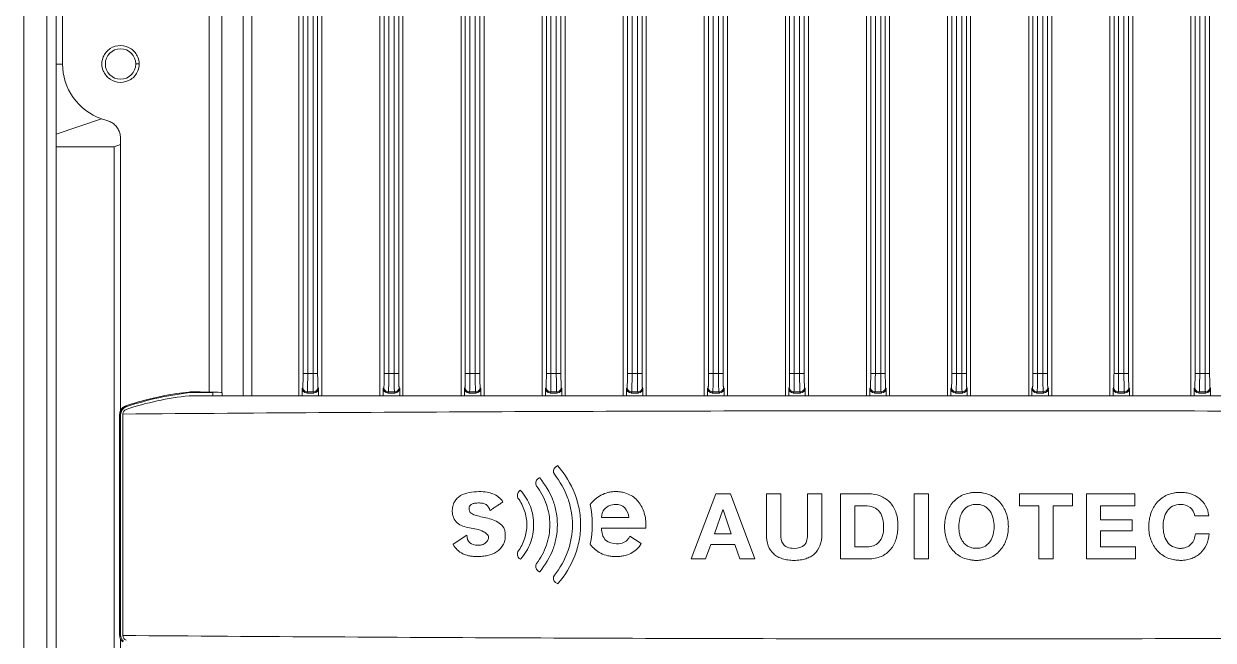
# Model space of a CAD drawing. Header units: millimetres. Extents: x 1177 to 4147, y 93 to 2194.
# Drawn here: x 3360.8 to 3489.9, y 1619.4 to 1686.3 of the extents above; entities that cross this region are included whole.
import ezdxf

# ---------------------------------------------------------------- set-up
doc = ezdxf.new("R2010")
doc.units = ezdxf.units.MM
doc.header["$LTSCALE"] = 0.1
doc.layers.get('0').update_dxf_attribs({"lineweight": 13})

msp = doc.modelspace()

# ---------------------------------------------------------------- linework, layer by layer
for p, q in [((3360.8, 1436.89), (3360.8, 1826.89)), ((3363.3, 1436.89), (3363.3, 1826.89)), ((3364.3, 1437.89), (3364.3, 1825.89)), ((3380.91, 1790.89), (3380.91, 1646.29)), ((3382.3, 1672.89), (3382.3, 1790.89)), ((3384.59, 1749.7), (3384.59, 1645.89)), ((3385.56, 1645.89), (3385.56, 1749.7)), ((3390.65, 1749.7), (3390.65, 1645.89)), ((3393.15, 1749.7), (3393.15, 1645.89)), ((3399.45, 1645.89), (3399.45, 1749.7)), ((3401.95, 1749.7), (3401.95, 1645.89)), ((3408.25, 1645.89), (3408.25, 1749.7)), ((3410.75, 1749.7), (3410.75, 1645.89)), ((3417.05, 1645.89), (3417.05, 1749.7)), ((3419.55, 1749.7), (3419.55, 1645.89)), ((3425.85, 1645.89), (3425.85, 1749.7)), ((3428.35, 1749.7), (3428.35, 1645.89)), ((3434.65, 1645.89), (3434.65, 1749.7)), ((3437.15, 1749.7), (3437.15, 1645.89)), ((3443.45, 1645.89), (3443.45, 1749.7)), ((3445.95, 1749.7), (3445.95, 1645.89)), ((3452.25, 1645.89), (3452.25, 1749.7)), ((3454.75, 1749.7), (3454.75, 1645.89)), ((3461.05, 1645.89), (3461.05, 1749.7)), ((3463.55, 1749.7), (3463.55, 1645.89)), ((3469.85, 1645.89), (3469.85, 1749.7)), ((3472.35, 1749.7), (3472.35, 1645.89)), ((3478.65, 1645.89), (3478.65, 1749.7)), ((3481.15, 1749.7), (3481.15, 1645.89)), ((3487.45, 1645.89), (3487.45, 1749.7)), ((3391.11, 1648.31), (3391.11, 1744.5)), ((3391.61, 1648.31), (3391.61, 1744.5)), ((3392.19, 1744.5), (3392.19, 1648.31)), ((3392.69, 1744.5), (3392.69, 1648.31)), ((3399.91, 1648.31), (3399.91, 1744.5)), ((3400.41, 1648.31), (3400.41, 1744.5)), ((3400.99, 1744.5), (3400.99, 1648.31)), ((3401.49, 1744.5), (3401.49, 1648.31)), ((3408.71, 1648.31), (3408.71, 1744.5)), ((3409.21, 1648.31), (3409.21, 1744.5)), ((3409.79, 1744.5), (3409.79, 1648.31)), ((3410.29, 1744.5), (3410.29, 1648.31)), ((3417.51, 1648.31), (3417.51, 1744.5)), ((3418.01, 1648.31), (3418.01, 1744.5)), ((3418.59, 1744.5), (3418.59, 1648.31)), ((3419.09, 1744.5), (3419.09, 1648.31)), ((3426.31, 1648.31), (3426.31, 1744.5)), ((3426.81, 1648.31), (3426.81, 1744.5)), ((3427.39, 1744.5), (3427.39, 1648.31)), ((3427.89, 1744.5), (3427.89, 1648.31)), ((3435.11, 1648.31), (3435.11, 1744.5)), ((3435.61, 1648.31), (3435.61, 1744.5)), ((3436.19, 1744.5), (3436.19, 1648.31)), ((3436.69, 1744.5), (3436.69, 1648.31)), ((3443.91, 1648.31), (3443.91, 1744.5)), ((3444.41, 1648.31), (3444.41, 1744.5)), ((3444.99, 1744.5), (3444.99, 1648.31)), ((3445.49, 1744.5), (3445.49, 1648.31)), ((3452.71, 1648.31), (3452.71, 1744.5)), ((3453.21, 1648.31), (3453.21, 1744.5)), ((3453.79, 1744.5), (3453.79, 1648.31)), ((3454.29, 1744.5), (3454.29, 1648.31)), ((3461.51, 1648.31), (3461.51, 1744.5)), ((3462.01, 1648.31), (3462.01, 1744.5)), ((3462.59, 1744.5), (3462.59, 1648.31)), ((3463.09, 1744.5), (3463.09, 1648.31)), ((3470.31, 1648.31), (3470.31, 1744.5)), ((3470.81, 1648.31), (3470.81, 1744.5)), ((3471.39, 1744.5), (3471.39, 1648.31)), ((3471.89, 1744.5), (3471.89, 1648.31)), ((3479.11, 1648.31), (3479.11, 1744.5)), ((3479.61, 1648.31), (3479.61, 1744.5)), ((3480.19, 1744.5), (3480.19, 1648.31)), ((3480.69, 1744.5), (3480.69, 1648.31)), ((3487.91, 1648.31), (3487.91, 1744.5)), ((3488.41, 1648.31), (3488.41, 1744.5)), ((3488.99, 1744.5), (3488.99, 1648.31)), ((3489.49, 1744.5), (3489.49, 1648.31)), ((3365, 1691.87), (3365, 1681.88)), ((3373.32, 1681.89), (3372.95, 1681.89)), ((3365, 1681.87), (3364.3, 1681.87)), ((3369.23, 1675.94), (3364.3, 1674.27)), ((3364.3, 1672.89), (3370.6, 1672.89)), ((3371.3, 1673.16), (3370.6, 1672.89)), ((3370.6, 1590.89), (3370.6, 1672.89)), ((3371.3, 1644.3), (3371.3, 1673.16)), ((3382.3, 1646.23), (3382.3, 1672.89)), ((3391.11, 1648.31), (3391.61, 1648.31)), ((3391.61, 1648.31), (3392.19, 1648.31)), ((3392.19, 1648.31), (3392.69, 1648.31)), ((3399.91, 1648.31), (3400.41, 1648.31)), ((3400.41, 1648.31), (3400.99, 1648.31)), ((3400.99, 1648.31), (3401.49, 1648.31)), ((3408.71, 1648.31), (3409.21, 1648.31)), ((3409.21, 1648.31), (3409.79, 1648.31)), ((3409.79, 1648.31), (3410.29, 1648.31)), ((3417.51, 1648.31), (3418.01, 1648.31)), ((3418.01, 1648.31), (3418.59, 1648.31)), ((3418.59, 1648.31), (3419.09, 1648.31)), ((3426.31, 1648.31), (3426.81, 1648.31)), ((3426.81, 1648.31), (3427.39, 1648.31)), ((3427.39, 1648.31), (3427.89, 1648.31)), ((3435.11, 1648.31), (3435.61, 1648.31)), ((3435.61, 1648.31), (3436.19, 1648.31)), ((3436.19, 1648.31), (3436.69, 1648.31)), ((3443.91, 1648.31), (3444.41, 1648.31)), ((3444.41, 1648.31), (3444.99, 1648.31)), ((3444.99, 1648.31), (3445.49, 1648.31)), ((3452.71, 1648.31), (3453.21, 1648.31)), ((3453.21, 1648.31), (3453.79, 1648.31)), ((3453.79, 1648.31), (3454.29, 1648.31)), ((3461.51, 1648.31), (3463.09, 1648.31)), ((3470.31, 1648.31), (3470.81, 1648.31)), ((3470.81, 1648.31), (3471.39, 1648.31)), ((3471.39, 1648.31), (3471.89, 1648.31)), ((3479.11, 1648.31), (3479.61, 1648.31)), ((3479.61, 1648.31), (3480.19, 1648.31)), ((3480.19, 1648.31), (3480.69, 1648.31)), ((3487.91, 1648.31), (3488.41, 1648.31)), ((3488.41, 1648.31), (3488.99, 1648.31)), ((3488.99, 1648.31), (3489.49, 1648.31)), ((3545.83, 1645.89), (3378.76, 1645.89)), ((3381.32, 1646.24), (3379, 1646.24)), ((3381.32, 1645.89), (3381.32, 1646.24)), ((3382.32, 1645.89), (3382.32, 1646.21)), ((3391.01, 1646.69), (3391.07, 1646.81)), ((3391.01, 1645.89), (3391.01, 1646.69)), ((3391.51, 1646.19), (3391.57, 1646.31)), ((3392.29, 1646.19), (3391.51, 1646.19)), ((3391.57, 1646.31), (3392.23, 1646.31)), ((3392.23, 1646.31), (3392.29, 1646.19)), ((3392.73, 1646.81), (3392.79, 1646.69)), ((3392.79, 1645.89), (3392.79, 1646.69)), ((3399.81, 1646.69), (3399.87, 1646.81)), ((3399.81, 1645.89), (3399.81, 1646.69)), ((3400.31, 1646.19), (3400.37, 1646.31)), ((3401.09, 1646.19), (3400.31, 1646.19)), ((3400.37, 1646.31), (3401.03, 1646.31)), ((3401.03, 1646.31), (3401.09, 1646.19)), ((3401.53, 1646.81), (3401.59, 1646.69)), ((3401.59, 1646.69), (3401.59, 1645.89)), ((3408.61, 1646.69), (3408.67, 1646.81)), ((3408.61, 1645.89), (3408.61, 1646.69)), ((3409.11, 1646.19), (3409.17, 1646.31)), ((3409.89, 1646.19), (3409.11, 1646.19)), ((3409.17, 1646.31), (3409.83, 1646.31)), ((3409.83, 1646.31), (3409.89, 1646.19)), ((3410.33, 1646.81), (3410.39, 1646.69)), ((3410.39, 1646.69), (3410.39, 1645.89)), ((3417.41, 1646.69), (3417.47, 1646.81)), ((3417.41, 1645.89), (3417.41, 1646.69)), ((3417.91, 1646.19), (3417.97, 1646.31)), ((3418.69, 1646.19), (3417.91, 1646.19)), ((3417.97, 1646.31), (3418.63, 1646.31)), ((3418.63, 1646.31), (3418.69, 1646.19)), ((3419.13, 1646.81), (3419.19, 1646.69)), ((3419.19, 1646.69), (3419.19, 1645.89)), ((3426.21, 1646.69), (3426.27, 1646.81)), ((3426.21, 1645.89), (3426.21, 1646.69)), ((3426.71, 1646.19), (3426.77, 1646.31)), ((3427.49, 1646.19), (3426.71, 1646.19)), ((3426.77, 1646.31), (3427.43, 1646.31)), ((3427.43, 1646.31), (3427.49, 1646.19)), ((3427.93, 1646.81), (3427.99, 1646.69)), ((3427.99, 1646.69), (3427.99, 1645.89)), ((3435.01, 1646.69), (3435.07, 1646.81)), ((3435.01, 1645.89), (3435.01, 1646.69)), ((3435.51, 1646.19), (3435.57, 1646.31)), ((3436.29, 1646.19), (3435.51, 1646.19)), ((3435.57, 1646.31), (3436.23, 1646.31)), ((3436.23, 1646.31), (3436.29, 1646.19)), ((3436.73, 1646.81), (3436.79, 1646.69)), ((3436.79, 1646.69), (3436.79, 1645.89)), ((3443.81, 1646.69), (3443.87, 1646.81)), ((3443.81, 1645.89), (3443.81, 1646.69)), ((3444.31, 1646.19), (3444.37, 1646.31)), ((3445.09, 1646.19), (3444.31, 1646.19)), ((3444.37, 1646.31), (3445.03, 1646.31)), ((3445.03, 1646.31), (3445.09, 1646.19)), ((3445.53, 1646.81), (3445.59, 1646.69)), ((3445.59, 1646.69), (3445.59, 1645.89)), ((3452.61, 1646.69), (3452.67, 1646.81)), ((3452.61, 1645.89), (3452.61, 1646.69)), ((3453.11, 1646.19), (3453.17, 1646.31)), ((3453.89, 1646.19), (3453.11, 1646.19)), ((3453.17, 1646.31), (3453.83, 1646.31)), ((3453.83, 1646.31), (3453.89, 1646.19)), ((3454.33, 1646.81), (3454.39, 1646.69)), ((3454.39, 1646.69), (3454.39, 1645.89)), ((3461.41, 1646.69), (3461.47, 1646.81)), ((3461.41, 1645.89), (3461.41, 1646.69)), ((3461.91, 1646.19), (3461.97, 1646.31)), ((3462.69, 1646.19), (3461.91, 1646.19)), ((3461.97, 1646.31), (3462.63, 1646.31)), ((3462.63, 1646.31), (3462.69, 1646.19)), ((3463.13, 1646.81), (3463.19, 1646.69)), ((3463.19, 1646.69), (3463.19, 1645.89)), ((3470.21, 1646.69), (3470.27, 1646.81)), ((3470.21, 1645.89), (3470.21, 1646.69)), ((3470.71, 1646.19), (3470.77, 1646.31)), ((3471.49, 1646.19), (3470.71, 1646.19)), ((3470.77, 1646.31), (3471.43, 1646.31)), ((3471.43, 1646.31), (3471.49, 1646.19)), ((3471.93, 1646.81), (3471.99, 1646.69)), ((3471.99, 1646.69), (3471.99, 1645.89)), ((3479.01, 1646.69), (3479.07, 1646.81)), ((3479.01, 1645.89), (3479.01, 1646.69)), ((3479.51, 1646.19), (3479.57, 1646.31)), ((3480.29, 1646.19), (3479.51, 1646.19)), ((3479.57, 1646.31), (3480.23, 1646.31)), ((3480.23, 1646.31), (3480.29, 1646.19)), ((3480.73, 1646.81), (3480.79, 1646.69)), ((3480.79, 1646.69), (3480.79, 1645.89)), ((3487.81, 1646.69), (3487.87, 1646.81)), ((3487.81, 1645.89), (3487.81, 1646.69)), ((3488.31, 1646.19), (3488.37, 1646.31)), ((3489.09, 1646.19), (3488.31, 1646.19)), ((3488.37, 1646.31), (3489.03, 1646.31)), ((3489.03, 1646.31), (3489.09, 1646.19)), ((3489.53, 1646.81), (3489.59, 1646.69)), ((3489.59, 1646.69), (3489.59, 1645.89)), ((3371.88, 1644.8), (3371.98, 1644.73)), ((3371.2, 1619.93), (3371.2, 1643.86)), ((3371.2, 1643.86), (3371.3, 1643.78)), ((3371.3, 1643.78), (3371.3, 1620.01)), ((3371.55, 1619.87), (3371.55, 1643.93)), ((3418.74, 1638.31), (3418.5, 1638.15)), ((3416.77, 1637), (3416.57, 1636.88)), ((3433.23, 1628.2), (3435.9, 1635.25)), ((3435.9, 1635.25), (3437.49, 1635.25)), ((3437.49, 1635.25), (3440.12, 1628.2)), ((3441.39, 1630.87), (3441.39, 1635.25)), ((3441.39, 1635.25), (3442.94, 1635.25)), ((3442.94, 1635.25), (3442.94, 1630.87)), ((3445.85, 1630.87), (3445.85, 1635.25)), ((3445.85, 1635.25), (3447.4, 1635.25)), ((3447.4, 1635.25), (3447.4, 1630.87)), ((3449.42, 1628.2), (3449.42, 1635.25)), ((3449.42, 1635.25), (3452.46, 1635.25)), ((3457.43, 1628.2), (3457.43, 1635.25)), ((3457.43, 1635.25), (3458.97, 1635.25)), ((3458.97, 1635.25), (3458.97, 1628.2)), ((3468.84, 1633.95), (3468.84, 1635.25)), ((3468.84, 1635.25), (3474.61, 1635.25)), ((3474.61, 1635.25), (3474.61, 1633.95)), ((3476.11, 1628.2), (3476.11, 1635.25)), ((3476.11, 1635.25), (3481.38, 1635.25)), ((3481.38, 1635.25), (3481.38, 1633.95)), ((3436.67, 1633.51), (3435.75, 1630.93)), ((3436.69, 1633.51), (3436.67, 1633.51)), ((3436.69, 1633.51), (3437.58, 1630.93)), ((3450.97, 1633.95), (3450.97, 1629.5)), ((3452.08, 1633.95), (3450.97, 1633.95)), ((3470.95, 1633.95), (3468.84, 1633.95)), ((3470.95, 1628.2), (3470.95, 1633.95)), ((3472.5, 1633.95), (3472.5, 1628.2)), ((3474.61, 1633.95), (3472.5, 1633.95)), ((3477.66, 1633.95), (3477.66, 1632.43)), ((3481.38, 1633.95), (3477.66, 1633.95)), ((3489.39, 1632.88), (3487.89, 1632.88)), ((3423.48, 1632.69), (3426.47, 1632.69)), ((3477.66, 1632.43), (3481.07, 1632.43)), ((3481.07, 1632.43), (3481.07, 1631.23)), ((3408.88, 1630.77), (3407.39, 1629.79)), ((3428.31, 1631.52), (3423.48, 1631.52)), ((3427.81, 1629.86), (3426.57, 1630.67)), ((3435.75, 1630.93), (3437.58, 1630.93)), ((3481.07, 1631.23), (3477.66, 1631.23)), ((3477.66, 1631.23), (3477.66, 1629.5)), ((3487.95, 1630.92), (3489.45, 1630.92)), ((3435.35, 1629.77), (3434.79, 1628.2)), ((3437.98, 1629.77), (3435.35, 1629.77)), ((3438.51, 1628.2), (3437.98, 1629.77)), ((3450.97, 1629.5), (3452.35, 1629.5)), ((3477.66, 1629.5), (3481.46, 1629.5)), ((3481.46, 1629.5), (3481.46, 1628.2)), ((3414.57, 1628.24), (3414.71, 1628.15)), ((3434.79, 1628.2), (3433.23, 1628.2)), ((3440.12, 1628.2), (3438.51, 1628.2)), ((3452.46, 1628.2), (3449.42, 1628.2)), ((3458.97, 1628.2), (3457.43, 1628.2)), ((3472.5, 1628.2), (3470.95, 1628.2)), ((3481.46, 1628.2), (3476.11, 1628.2)), ((3416.57, 1626.91), (3416.77, 1626.78)), ((3418.5, 1625.64), (3418.74, 1625.48)), ((3371.2, 1619.93), (3371.3, 1620.01)), ((3371.3, 1590.63), (3371.3, 1619.49))]:
    msp.add_line(p, q)
msp.add_circle((3371.3, 1681.89), 1.65)
for centre, radius, start, end in [((3382.16, 1613.35), 32.72, 95.9601, 108.2908), ((3382.41, 1613.42), 33, 95.9328, 108.42), ((3381.99, 1614.75), 31.71, 95.427, 95.939), ((3372.2, 1643.85), 1, 118.8973, 131.216), ((3372.3, 1643.78), 1.01, 122.0314, 132.1893), ((3372.2, 1643.86), 1, 108.5534, 118.9273), ((3372.3, 1643.78), 1, 108.4971, 122.0772), ((3372.3, 1643.78), 0.999, 168.9368, 179.9456), ((3372.31, 1643.78), 1.01, 156.3224, 168.9785), ((3372.05, 1643.94), 0.5, 108.2908, 182.1562), ((3393.49, 1667.51), 38.28, 303.4064, 303.6488), ((3411.72, 1631.9), 10.77, 348.6298, 11.6839), ((3372.3, 1620.01), 0.999, 180.0544, 190.9991), ((3372.05, 1619.85), 0.5, 177.678, 251.7092)]:
    msp.add_arc(centre, radius, start, end)
for centre, major_axis, ratio, start_param, end_param in [((3371.3, 1645.24), (31.63, 0), 0.034921, 1.262132, 1.32497), ((3380.3, 1646.23), (2, 0), 0.034921, 0.029578, 1.262132), ((3391.51, 1646.7), (0.224, 0.448), 0.998288, -4.24833, -2.678904), ((3392.29, 1646.7), (-0.224, 0.448), 0.998288, -3.604281, -2.034855), ((3400.31, 1646.7), (0.224, 0.448), 0.998288, -4.24833, -2.678904), ((3401.09, 1646.7), (-0.224, 0.448), 0.998288, -3.604281, -2.034855), ((3409.11, 1646.7), (0.224, 0.448), 0.998288, -4.24833, -2.678904), ((3409.89, 1646.7), (-0.224, 0.448), 0.998288, -3.604281, -2.034855), ((3417.91, 1646.7), (0.224, 0.448), 0.998288, -4.24833, -2.678904), ((3418.69, 1646.7), (-0.224, 0.448), 0.998288, -3.604281, -2.034855), ((3426.71, 1646.7), (0.224, 0.448), 0.998288, -4.24833, -2.678904), ((3427.49, 1646.7), (-0.224, 0.448), 0.998288, -3.604281, -2.034855), ((3435.51, 1646.7), (0.224, 0.448), 0.998288, -4.24833, -2.678904), ((3436.29, 1646.7), (-0.224, 0.448), 0.998288, -3.604281, -2.034855), ((3444.31, 1646.7), (0.224, 0.448), 0.998288, -4.24833, -2.678904), ((3445.09, 1646.7), (-0.224, 0.448), 0.998288, -3.604281, -2.034855), ((3453.11, 1646.7), (0.224, 0.448), 0.998288, -4.24833, -2.678904), ((3453.89, 1646.7), (-0.224, 0.448), 0.998288, -3.604281, -2.034855), ((3461.91, 1646.7), (0.224, 0.448), 0.998288, -4.24833, -2.678904), ((3462.69, 1646.7), (-0.224, 0.448), 0.998288, -3.604281, -2.034855), ((3470.71, 1646.7), (0.224, 0.448), 0.998288, -4.24833, -2.678904), ((3471.49, 1646.7), (-0.224, 0.448), 0.998288, -3.604281, -2.034855), ((3479.51, 1646.7), (0.224, 0.448), 0.998288, -4.24833, -2.678904), ((3480.29, 1646.7), (-0.224, 0.448), 0.998288, -3.604281, -2.034855), ((3488.31, 1646.7), (0.224, 0.448), 0.998288, -4.24833, -2.678904), ((3489.09, 1646.7), (-0.224, 0.448), 0.998288, -3.604281, -2.034855)]:
    msp.add_ellipse(centre, major_axis=major_axis, ratio=ratio, start_param=start_param, end_param=end_param)
for points, knots in [([(3369.43, 1682.66), (3369.51, 1682.84), (3369.71, 1683.18), (3370.31, 1683.72), (3371.31, 1684.02), (3372.31, 1683.7), (3372.9, 1683.16), (3373.1, 1682.81), (3373.18, 1682.63)], [0, 0, 0, 0, 0.125706, 0.251268, 0.499995, 0.748739, 0.874274, 1, 1, 1, 1]), ([(3365, 1681.88), (3365, 1680.61), (3365.82, 1677.99), (3368.02, 1676.37), (3369.22, 1675.94)], [0, 0, 0, 0, 0.500423, 1, 1, 1, 1]), ([(3373.17, 1681.13), (3373.09, 1680.95), (3372.88, 1680.6), (3372.29, 1680.07), (3371.28, 1679.77), (3370.29, 1680.09), (3369.7, 1680.63), (3369.49, 1680.98), (3369.42, 1681.16)], [0, 0, 0, 0, 0.125708, 0.251268, 0.499997, 0.748742, 0.87427, 1, 1, 1, 1]), ([(3369.22, 1675.94), (3369.38, 1675.88), (3369.62, 1675.83), (3369.93, 1675.74), (3370.23, 1675.62), (3370.58, 1675.4), (3370.92, 1675.05), (3371.16, 1674.62), (3371.29, 1674.14), (3371.31, 1673.65), (3371.29, 1673.33), (3371.29, 1673.16)], [0, 0, 0, 0, 0.124625, 0.186952, 0.249361, 0.374625, 0.499991, 0.625059, 0.750326, 0.875138, 1, 1, 1, 1]), ([(3391.07, 1646.81), (3391.08, 1646.83), (3391.08, 1646.87), (3391.09, 1646.96), (3391.09, 1647.11), (3391.1, 1647.29), (3391.1, 1647.51), (3391.11, 1647.86), (3391.11, 1648.13), (3391.11, 1648.31)], [0, 0, 0, 0, 0.028239, 0.091102, 0.186528, 0.311134, 0.460462, 0.629168, 1, 1, 1, 1]), ([(3391.57, 1646.31), (3391.58, 1646.33), (3391.58, 1646.39), (3391.59, 1646.52), (3391.59, 1646.71), (3391.6, 1646.95), (3391.6, 1647.25), (3391.61, 1647.7), (3391.61, 1648.06), (3391.61, 1648.31)], [0, 0, 0, 0, 0.028065, 0.09088, 0.186307, 0.310939, 0.460308, 0.629063, 1, 1, 1, 1]), ([(3392.19, 1648.31), (3392.19, 1648.06), (3392.19, 1647.7), (3392.2, 1647.25), (3392.2, 1646.95), (3392.21, 1646.71), (3392.21, 1646.52), (3392.22, 1646.39), (3392.22, 1646.33), (3392.23, 1646.31)], [0, 0, 0, 0, 0.370899, 0.539641, 0.689003, 0.813631, 0.909066, 0.97191, 1, 1, 1, 1]), ([(3392.69, 1648.31), (3392.69, 1648.13), (3392.69, 1647.86), (3392.7, 1647.51), (3392.7, 1647.29), (3392.71, 1647.11), (3392.71, 1646.96), (3392.72, 1646.87), (3392.72, 1646.83), (3392.73, 1646.81)], [0, 0, 0, 0, 0.370791, 0.539485, 0.688806, 0.813409, 0.908845, 0.971735, 1, 1, 1, 1]), ([(3399.87, 1646.81), (3399.88, 1646.83), (3399.88, 1646.87), (3399.89, 1646.96), (3399.89, 1647.11), (3399.9, 1647.29), (3399.9, 1647.51), (3399.91, 1647.86), (3399.91, 1648.13), (3399.91, 1648.31)], [0, 0, 0, 0, 0.028239, 0.091102, 0.186528, 0.311134, 0.460462, 0.629168, 1, 1, 1, 1]), ([(3400.37, 1646.31), (3400.38, 1646.33), (3400.38, 1646.39), (3400.39, 1646.52), (3400.39, 1646.71), (3400.4, 1646.95), (3400.4, 1647.25), (3400.41, 1647.7), (3400.41, 1648.06), (3400.41, 1648.31)], [0, 0, 0, 0, 0.028065, 0.09088, 0.186307, 0.310939, 0.460308, 0.629063, 1, 1, 1, 1]), ([(3400.99, 1648.31), (3400.99, 1648.06), (3400.99, 1647.7), (3401, 1647.25), (3401, 1646.95), (3401.01, 1646.71), (3401.01, 1646.52), (3401.02, 1646.39), (3401.02, 1646.33), (3401.03, 1646.31)], [0, 0, 0, 0, 0.370899, 0.539641, 0.689003, 0.813631, 0.909066, 0.97191, 1, 1, 1, 1]), ([(3401.49, 1648.31), (3401.49, 1648.13), (3401.49, 1647.86), (3401.5, 1647.51), (3401.5, 1647.29), (3401.51, 1647.11), (3401.51, 1646.96), (3401.52, 1646.87), (3401.52, 1646.83), (3401.53, 1646.81)], [0, 0, 0, 0, 0.370791, 0.539485, 0.688806, 0.813409, 0.908845, 0.971735, 1, 1, 1, 1]), ([(3408.67, 1646.81), (3408.68, 1646.83), (3408.68, 1646.87), (3408.69, 1646.96), (3408.69, 1647.11), (3408.7, 1647.29), (3408.7, 1647.51), (3408.71, 1647.86), (3408.71, 1648.13), (3408.71, 1648.31)], [0, 0, 0, 0, 0.028239, 0.091102, 0.186528, 0.311134, 0.460462, 0.629168, 1, 1, 1, 1]), ([(3409.17, 1646.31), (3409.18, 1646.33), (3409.18, 1646.39), (3409.19, 1646.52), (3409.19, 1646.71), (3409.2, 1646.95), (3409.2, 1647.25), (3409.21, 1647.7), (3409.21, 1648.06), (3409.21, 1648.31)], [0, 0, 0, 0, 0.028065, 0.09088, 0.186307, 0.310939, 0.460308, 0.629063, 1, 1, 1, 1]), ([(3409.79, 1648.31), (3409.79, 1648.06), (3409.79, 1647.7), (3409.8, 1647.25), (3409.8, 1646.95), (3409.81, 1646.71), (3409.81, 1646.52), (3409.82, 1646.39), (3409.82, 1646.33), (3409.83, 1646.31)], [0, 0, 0, 0, 0.370899, 0.539641, 0.689003, 0.813631, 0.909066, 0.97191, 1, 1, 1, 1]), ([(3410.29, 1648.31), (3410.29, 1648.13), (3410.29, 1647.86), (3410.3, 1647.51), (3410.3, 1647.29), (3410.31, 1647.11), (3410.31, 1646.96), (3410.32, 1646.87), (3410.32, 1646.83), (3410.33, 1646.81)], [0, 0, 0, 0, 0.370791, 0.539485, 0.688806, 0.813409, 0.908845, 0.971735, 1, 1, 1, 1]), ([(3417.47, 1646.81), (3417.48, 1646.83), (3417.48, 1646.87), (3417.49, 1646.96), (3417.49, 1647.11), (3417.5, 1647.29), (3417.5, 1647.51), (3417.51, 1647.86), (3417.51, 1648.13), (3417.51, 1648.31)], [0, 0, 0, 0, 0.028239, 0.091102, 0.186528, 0.311134, 0.460462, 0.629168, 1, 1, 1, 1]), ([(3417.97, 1646.31), (3417.98, 1646.33), (3417.98, 1646.39), (3417.99, 1646.52), (3417.99, 1646.71), (3418, 1646.95), (3418, 1647.25), (3418.01, 1647.7), (3418.01, 1648.06), (3418.01, 1648.31)], [0, 0, 0, 0, 0.028065, 0.09088, 0.186307, 0.310939, 0.460308, 0.629063, 1, 1, 1, 1]), ([(3418.59, 1648.31), (3418.59, 1648.06), (3418.59, 1647.7), (3418.6, 1647.25), (3418.6, 1646.95), (3418.61, 1646.71), (3418.61, 1646.52), (3418.62, 1646.39), (3418.62, 1646.33), (3418.63, 1646.31)], [0, 0, 0, 0, 0.370899, 0.539641, 0.689003, 0.813631, 0.909066, 0.97191, 1, 1, 1, 1]), ([(3419.09, 1648.31), (3419.09, 1648.13), (3419.09, 1647.86), (3419.1, 1647.51), (3419.1, 1647.29), (3419.11, 1647.11), (3419.11, 1646.96), (3419.12, 1646.87), (3419.12, 1646.83), (3419.13, 1646.81)], [0, 0, 0, 0, 0.370791, 0.539485, 0.688806, 0.813409, 0.908845, 0.971735, 1, 1, 1, 1]), ([(3426.27, 1646.81), (3426.28, 1646.83), (3426.28, 1646.87), (3426.29, 1646.96), (3426.29, 1647.11), (3426.3, 1647.29), (3426.3, 1647.51), (3426.31, 1647.86), (3426.31, 1648.13), (3426.31, 1648.31)], [0, 0, 0, 0, 0.028239, 0.091102, 0.186528, 0.311134, 0.460462, 0.629168, 1, 1, 1, 1]), ([(3426.77, 1646.31), (3426.78, 1646.33), (3426.78, 1646.39), (3426.79, 1646.52), (3426.79, 1646.71), (3426.8, 1646.95), (3426.8, 1647.25), (3426.81, 1647.7), (3426.81, 1648.06), (3426.81, 1648.31)], [0, 0, 0, 0, 0.028065, 0.09088, 0.186307, 0.310939, 0.460308, 0.629063, 1, 1, 1, 1]), ([(3427.39, 1648.31), (3427.39, 1648.06), (3427.39, 1647.7), (3427.4, 1647.25), (3427.4, 1646.95), (3427.41, 1646.71), (3427.41, 1646.52), (3427.42, 1646.39), (3427.42, 1646.33), (3427.43, 1646.31)], [0, 0, 0, 0, 0.370899, 0.539641, 0.689003, 0.813631, 0.909066, 0.97191, 1, 1, 1, 1]), ([(3427.89, 1648.31), (3427.89, 1648.13), (3427.89, 1647.86), (3427.9, 1647.51), (3427.9, 1647.29), (3427.91, 1647.11), (3427.91, 1646.96), (3427.92, 1646.87), (3427.92, 1646.83), (3427.93, 1646.81)], [0, 0, 0, 0, 0.370791, 0.539485, 0.688806, 0.813409, 0.908845, 0.971735, 1, 1, 1, 1]), ([(3435.07, 1646.81), (3435.08, 1646.83), (3435.08, 1646.87), (3435.09, 1646.96), (3435.09, 1647.11), (3435.1, 1647.29), (3435.1, 1647.51), (3435.11, 1647.86), (3435.11, 1648.13), (3435.11, 1648.31)], [0, 0, 0, 0, 0.028239, 0.091102, 0.186528, 0.311134, 0.460462, 0.629168, 1, 1, 1, 1]), ([(3435.57, 1646.31), (3435.58, 1646.33), (3435.58, 1646.39), (3435.59, 1646.52), (3435.59, 1646.71), (3435.6, 1646.95), (3435.6, 1647.25), (3435.61, 1647.7), (3435.61, 1648.06), (3435.61, 1648.31)], [0, 0, 0, 0, 0.028065, 0.09088, 0.186307, 0.310939, 0.460308, 0.629063, 1, 1, 1, 1]), ([(3436.19, 1648.31), (3436.19, 1648.06), (3436.19, 1647.7), (3436.2, 1647.25), (3436.2, 1646.95), (3436.21, 1646.71), (3436.21, 1646.52), (3436.22, 1646.39), (3436.22, 1646.33), (3436.23, 1646.31)], [0, 0, 0, 0, 0.370899, 0.539641, 0.689003, 0.813631, 0.909066, 0.97191, 1, 1, 1, 1]), ([(3436.69, 1648.31), (3436.69, 1648.13), (3436.69, 1647.86), (3436.7, 1647.51), (3436.7, 1647.29), (3436.71, 1647.11), (3436.71, 1646.96), (3436.72, 1646.87), (3436.72, 1646.83), (3436.73, 1646.81)], [0, 0, 0, 0, 0.370791, 0.539485, 0.688806, 0.813409, 0.908845, 0.971735, 1, 1, 1, 1]), ([(3443.87, 1646.81), (3443.88, 1646.83), (3443.88, 1646.87), (3443.89, 1646.96), (3443.89, 1647.11), (3443.9, 1647.29), (3443.9, 1647.51), (3443.91, 1647.86), (3443.91, 1648.13), (3443.91, 1648.31)], [0, 0, 0, 0, 0.028239, 0.091102, 0.186528, 0.311134, 0.460462, 0.629168, 1, 1, 1, 1]), ([(3444.37, 1646.31), (3444.38, 1646.33), (3444.38, 1646.39), (3444.39, 1646.52), (3444.39, 1646.71), (3444.4, 1646.95), (3444.4, 1647.25), (3444.41, 1647.7), (3444.41, 1648.06), (3444.41, 1648.31)], [0, 0, 0, 0, 0.028065, 0.09088, 0.186307, 0.310939, 0.460308, 0.629063, 1, 1, 1, 1]), ([(3444.99, 1648.31), (3444.99, 1648.06), (3444.99, 1647.7), (3445, 1647.25), (3445, 1646.95), (3445.01, 1646.71), (3445.01, 1646.52), (3445.02, 1646.39), (3445.02, 1646.33), (3445.03, 1646.31)], [0, 0, 0, 0, 0.370899, 0.539641, 0.689003, 0.813631, 0.909066, 0.97191, 1, 1, 1, 1]), ([(3445.49, 1648.31), (3445.49, 1648.13), (3445.49, 1647.86), (3445.5, 1647.51), (3445.5, 1647.29), (3445.51, 1647.11), (3445.51, 1646.96), (3445.52, 1646.87), (3445.52, 1646.83), (3445.53, 1646.81)], [0, 0, 0, 0, 0.370791, 0.539485, 0.688806, 0.813409, 0.908845, 0.971735, 1, 1, 1, 1]), ([(3452.67, 1646.81), (3452.68, 1646.83), (3452.68, 1646.87), (3452.69, 1646.96), (3452.69, 1647.11), (3452.7, 1647.29), (3452.7, 1647.51), (3452.71, 1647.86), (3452.71, 1648.13), (3452.71, 1648.31)], [0, 0, 0, 0, 0.028239, 0.091102, 0.186528, 0.311134, 0.460462, 0.629168, 1, 1, 1, 1]), ([(3453.17, 1646.31), (3453.18, 1646.33), (3453.18, 1646.39), (3453.19, 1646.52), (3453.19, 1646.71), (3453.2, 1646.95), (3453.2, 1647.25), (3453.21, 1647.7), (3453.21, 1648.06), (3453.21, 1648.31)], [0, 0, 0, 0, 0.028065, 0.09088, 0.186307, 0.310939, 0.460308, 0.629063, 1, 1, 1, 1]), ([(3453.79, 1648.31), (3453.79, 1648.06), (3453.79, 1647.7), (3453.8, 1647.25), (3453.8, 1646.95), (3453.81, 1646.71), (3453.81, 1646.52), (3453.82, 1646.39), (3453.82, 1646.33), (3453.83, 1646.31)], [0, 0, 0, 0, 0.370899, 0.539641, 0.689003, 0.813631, 0.909066, 0.97191, 1, 1, 1, 1]), ([(3454.29, 1648.31), (3454.29, 1648.13), (3454.29, 1647.86), (3454.3, 1647.51), (3454.3, 1647.29), (3454.31, 1647.11), (3454.31, 1646.96), (3454.32, 1646.87), (3454.32, 1646.83), (3454.33, 1646.81)], [0, 0, 0, 0, 0.370791, 0.539485, 0.688806, 0.813409, 0.908845, 0.971735, 1, 1, 1, 1]), ([(3461.47, 1646.81), (3461.48, 1646.83), (3461.48, 1646.87), (3461.49, 1646.96), (3461.49, 1647.11), (3461.5, 1647.29), (3461.5, 1647.51), (3461.51, 1647.86), (3461.51, 1648.13), (3461.51, 1648.31)], [0, 0, 0, 0, 0.028239, 0.091102, 0.186528, 0.311134, 0.460462, 0.629168, 1, 1, 1, 1]), ([(3461.97, 1646.31), (3461.98, 1646.33), (3461.98, 1646.39), (3461.99, 1646.52), (3461.99, 1646.71), (3462, 1646.95), (3462, 1647.25), (3462.01, 1647.7), (3462.01, 1648.06), (3462.01, 1648.31)], [0, 0, 0, 0, 0.028065, 0.09088, 0.186307, 0.310939, 0.460308, 0.629063, 1, 1, 1, 1]), ([(3462.59, 1648.31), (3462.59, 1648.06), (3462.59, 1647.7), (3462.6, 1647.25), (3462.6, 1646.95), (3462.61, 1646.71), (3462.61, 1646.52), (3462.62, 1646.39), (3462.62, 1646.33), (3462.63, 1646.31)], [0, 0, 0, 0, 0.370899, 0.539641, 0.689003, 0.813631, 0.909066, 0.97191, 1, 1, 1, 1]), ([(3463.09, 1648.31), (3463.09, 1648.13), (3463.09, 1647.86), (3463.1, 1647.51), (3463.1, 1647.29), (3463.11, 1647.11), (3463.11, 1646.96), (3463.12, 1646.87), (3463.12, 1646.83), (3463.13, 1646.81)], [0, 0, 0, 0, 0.370791, 0.539485, 0.688806, 0.813409, 0.908845, 0.971735, 1, 1, 1, 1]), ([(3470.27, 1646.81), (3470.28, 1646.83), (3470.28, 1646.87), (3470.29, 1646.96), (3470.29, 1647.11), (3470.3, 1647.29), (3470.3, 1647.51), (3470.31, 1647.86), (3470.31, 1648.13), (3470.31, 1648.31)], [0, 0, 0, 0, 0.028239, 0.091102, 0.186528, 0.311134, 0.460462, 0.629168, 1, 1, 1, 1]), ([(3470.77, 1646.31), (3470.78, 1646.33), (3470.78, 1646.39), (3470.79, 1646.52), (3470.79, 1646.71), (3470.8, 1646.95), (3470.8, 1647.25), (3470.81, 1647.7), (3470.81, 1648.06), (3470.81, 1648.31)], [0, 0, 0, 0, 0.028065, 0.09088, 0.186307, 0.310939, 0.460308, 0.629063, 1, 1, 1, 1]), ([(3471.39, 1648.31), (3471.39, 1648.06), (3471.39, 1647.7), (3471.4, 1647.25), (3471.4, 1646.95), (3471.41, 1646.71), (3471.41, 1646.52), (3471.42, 1646.39), (3471.42, 1646.33), (3471.43, 1646.31)], [0, 0, 0, 0, 0.370899, 0.539641, 0.689003, 0.813631, 0.909066, 0.97191, 1, 1, 1, 1]), ([(3471.89, 1648.31), (3471.89, 1648.13), (3471.89, 1647.86), (3471.9, 1647.51), (3471.9, 1647.29), (3471.91, 1647.11), (3471.91, 1646.96), (3471.92, 1646.87), (3471.92, 1646.83), (3471.93, 1646.81)], [0, 0, 0, 0, 0.370791, 0.539485, 0.688806, 0.813409, 0.908845, 0.971735, 1, 1, 1, 1]), ([(3479.07, 1646.81), (3479.08, 1646.83), (3479.08, 1646.87), (3479.09, 1646.96), (3479.09, 1647.11), (3479.1, 1647.29), (3479.1, 1647.51), (3479.11, 1647.86), (3479.11, 1648.13), (3479.11, 1648.31)], [0, 0, 0, 0, 0.028239, 0.091102, 0.186528, 0.311134, 0.460462, 0.629168, 1, 1, 1, 1]), ([(3479.57, 1646.31), (3479.58, 1646.33), (3479.58, 1646.39), (3479.59, 1646.52), (3479.59, 1646.71), (3479.6, 1646.95), (3479.6, 1647.25), (3479.61, 1647.7), (3479.61, 1648.06), (3479.61, 1648.31)], [0, 0, 0, 0, 0.028065, 0.09088, 0.186307, 0.310939, 0.460308, 0.629063, 1, 1, 1, 1]), ([(3480.19, 1648.31), (3480.19, 1648.06), (3480.19, 1647.7), (3480.2, 1647.25), (3480.2, 1646.95), (3480.21, 1646.71), (3480.21, 1646.52), (3480.22, 1646.39), (3480.22, 1646.33), (3480.23, 1646.31)], [0, 0, 0, 0, 0.370899, 0.539641, 0.689003, 0.813631, 0.909066, 0.97191, 1, 1, 1, 1]), ([(3480.69, 1648.31), (3480.69, 1648.13), (3480.69, 1647.86), (3480.7, 1647.51), (3480.7, 1647.29), (3480.71, 1647.11), (3480.71, 1646.96), (3480.72, 1646.87), (3480.72, 1646.83), (3480.73, 1646.81)], [0, 0, 0, 0, 0.370791, 0.539485, 0.688806, 0.813409, 0.908845, 0.971735, 1, 1, 1, 1]), ([(3487.87, 1646.81), (3487.88, 1646.83), (3487.88, 1646.87), (3487.89, 1646.96), (3487.89, 1647.11), (3487.9, 1647.29), (3487.9, 1647.51), (3487.91, 1647.86), (3487.91, 1648.13), (3487.91, 1648.31)], [0, 0, 0, 0, 0.028239, 0.091102, 0.186528, 0.311134, 0.460462, 0.629168, 1, 1, 1, 1]), ([(3488.37, 1646.31), (3488.38, 1646.33), (3488.38, 1646.39), (3488.39, 1646.52), (3488.39, 1646.71), (3488.4, 1646.95), (3488.4, 1647.25), (3488.41, 1647.7), (3488.41, 1648.06), (3488.41, 1648.31)], [0, 0, 0, 0, 0.028065, 0.09088, 0.186307, 0.310939, 0.460308, 0.629063, 1, 1, 1, 1]), ([(3488.99, 1648.31), (3488.99, 1648.06), (3488.99, 1647.7), (3489, 1647.25), (3489, 1646.95), (3489.01, 1646.71), (3489.01, 1646.52), (3489.02, 1646.39), (3489.02, 1646.33), (3489.03, 1646.31)], [0, 0, 0, 0, 0.370899, 0.539641, 0.689003, 0.813631, 0.909066, 0.97191, 1, 1, 1, 1]), ([(3489.49, 1648.31), (3489.49, 1648.13), (3489.49, 1647.86), (3489.5, 1647.51), (3489.5, 1647.29), (3489.51, 1647.11), (3489.51, 1646.96), (3489.52, 1646.87), (3489.52, 1646.83), (3489.53, 1646.81)], [0, 0, 0, 0, 0.370791, 0.539485, 0.688806, 0.813409, 0.908845, 0.971735, 1, 1, 1, 1]), ([(3371.88, 1644.8), (3372.44, 1644.99), (3374.67, 1645.67), (3376.98, 1646.1), (3378.71, 1646.29)], [0, 0, 0, 0, 0.252356, 1, 1, 1, 1]), ([(3391.07, 1646.81), (3391.07, 1646.69), (3391.18, 1646.42), (3391.44, 1646.31), (3391.57, 1646.31)], [0, 0, 0, 0, 0.499818, 1, 1, 1, 1]), ([(3392.73, 1646.81), (3392.73, 1646.69), (3392.62, 1646.42), (3392.35, 1646.31), (3392.23, 1646.31)], [0, 0, 0, 0, 0.499818, 1, 1, 1, 1]), ([(3399.87, 1646.81), (3399.87, 1646.69), (3399.98, 1646.42), (3400.24, 1646.31), (3400.37, 1646.31)], [0, 0, 0, 0, 0.499818, 1, 1, 1, 1]), ([(3401.53, 1646.81), (3401.53, 1646.69), (3401.42, 1646.42), (3401.15, 1646.31), (3401.03, 1646.31)], [0, 0, 0, 0, 0.499818, 1, 1, 1, 1]), ([(3408.67, 1646.81), (3408.67, 1646.69), (3408.78, 1646.42), (3409.04, 1646.31), (3409.17, 1646.31)], [0, 0, 0, 0, 0.499818, 1, 1, 1, 1]), ([(3410.33, 1646.81), (3410.33, 1646.69), (3410.22, 1646.42), (3409.95, 1646.31), (3409.83, 1646.31)], [0, 0, 0, 0, 0.499818, 1, 1, 1, 1]), ([(3417.47, 1646.81), (3417.47, 1646.69), (3417.58, 1646.42), (3417.84, 1646.31), (3417.97, 1646.31)], [0, 0, 0, 0, 0.499818, 1, 1, 1, 1]), ([(3419.13, 1646.81), (3419.13, 1646.69), (3419.02, 1646.42), (3418.75, 1646.31), (3418.63, 1646.31)], [0, 0, 0, 0, 0.499818, 1, 1, 1, 1]), ([(3426.27, 1646.81), (3426.27, 1646.69), (3426.38, 1646.42), (3426.64, 1646.31), (3426.77, 1646.31)], [0, 0, 0, 0, 0.499818, 1, 1, 1, 1]), ([(3427.93, 1646.81), (3427.93, 1646.69), (3427.82, 1646.42), (3427.55, 1646.31), (3427.43, 1646.31)], [0, 0, 0, 0, 0.499818, 1, 1, 1, 1]), ([(3435.07, 1646.81), (3435.07, 1646.69), (3435.18, 1646.42), (3435.44, 1646.31), (3435.57, 1646.31)], [0, 0, 0, 0, 0.499818, 1, 1, 1, 1]), ([(3436.73, 1646.81), (3436.73, 1646.69), (3436.62, 1646.42), (3436.35, 1646.31), (3436.23, 1646.31)], [0, 0, 0, 0, 0.499818, 1, 1, 1, 1]), ([(3443.87, 1646.81), (3443.87, 1646.69), (3443.98, 1646.42), (3444.24, 1646.31), (3444.37, 1646.31)], [0, 0, 0, 0, 0.499818, 1, 1, 1, 1]), ([(3445.53, 1646.81), (3445.53, 1646.69), (3445.42, 1646.42), (3445.15, 1646.31), (3445.03, 1646.31)], [0, 0, 0, 0, 0.499818, 1, 1, 1, 1]), ([(3452.67, 1646.81), (3452.67, 1646.69), (3452.78, 1646.42), (3453.04, 1646.31), (3453.17, 1646.31)], [0, 0, 0, 0, 0.499818, 1, 1, 1, 1]), ([(3454.33, 1646.81), (3454.33, 1646.69), (3454.22, 1646.42), (3453.95, 1646.31), (3453.83, 1646.31)], [0, 0, 0, 0, 0.499818, 1, 1, 1, 1]), ([(3461.47, 1646.81), (3461.47, 1646.69), (3461.58, 1646.42), (3461.84, 1646.31), (3461.97, 1646.31)], [0, 0, 0, 0, 0.499818, 1, 1, 1, 1]), ([(3463.13, 1646.81), (3463.13, 1646.69), (3463.02, 1646.42), (3462.75, 1646.31), (3462.63, 1646.31)], [0, 0, 0, 0, 0.499818, 1, 1, 1, 1]), ([(3470.27, 1646.81), (3470.27, 1646.69), (3470.38, 1646.42), (3470.64, 1646.31), (3470.77, 1646.31)], [0, 0, 0, 0, 0.499818, 1, 1, 1, 1]), ([(3471.93, 1646.81), (3471.93, 1646.69), (3471.82, 1646.42), (3471.55, 1646.31), (3471.43, 1646.31)], [0, 0, 0, 0, 0.499818, 1, 1, 1, 1]), ([(3479.07, 1646.81), (3479.07, 1646.69), (3479.18, 1646.42), (3479.44, 1646.31), (3479.57, 1646.31)], [0, 0, 0, 0, 0.499818, 1, 1, 1, 1]), ([(3480.73, 1646.81), (3480.73, 1646.69), (3480.62, 1646.42), (3480.35, 1646.31), (3480.23, 1646.31)], [0, 0, 0, 0, 0.499818, 1, 1, 1, 1]), ([(3487.87, 1646.81), (3487.87, 1646.69), (3487.98, 1646.42), (3488.24, 1646.31), (3488.37, 1646.31)], [0, 0, 0, 0, 0.499818, 1, 1, 1, 1]), ([(3489.53, 1646.81), (3489.53, 1646.69), (3489.42, 1646.42), (3489.15, 1646.31), (3489.03, 1646.31)], [0, 0, 0, 0, 0.499818, 1, 1, 1, 1]), ([(3553.05, 1643.91), (3537.93, 1644.03), (3507.68, 1644.21), (3462.3, 1644.3), (3416.92, 1644.21), (3386.67, 1644.03), (3371.55, 1643.91)], [0, 0, 0, 0, 0.249944, 0.5, 0.750056, 1, 1, 1, 1]), ([(3418.74, 1638.31), (3418.75, 1638.3), (3419.53, 1637.4), (3420.48, 1635.86), (3421.12, 1633.62), (3421.27, 1631.89), (3421.12, 1630.17), (3420.48, 1627.92), (3419.53, 1626.39), (3418.75, 1625.49), (3418.74, 1625.48)], [0, 0, 0, 0, 0.003228, 0.254559, 0.376923, 0.500018, 0.623091, 0.745444, 0.996772, 1, 1, 1, 1]), ([(3416.77, 1637), (3416.77, 1636.99), (3417.38, 1636.27), (3418.13, 1635.05), (3418.62, 1633.26), (3418.75, 1631.89), (3418.62, 1630.52), (3418.13, 1628.74), (3417.38, 1627.51), (3416.77, 1626.79), (3416.77, 1626.78)], [0, 0, 0, 0, 0.003051, 0.254355, 0.376824, 0.500013, 0.623194, 0.745656, 0.996949, 1, 1, 1, 1]), ([(3418.38, 1626.42), (3418.99, 1627.2), (3419.75, 1628.52), (3420.25, 1630.43), (3420.38, 1631.89), (3420.25, 1633.36), (3419.75, 1635.27), (3418.99, 1636.59), (3418.38, 1637.37)], [0, 0, 0, 0, 0.252568, 0.375942, 0.499978, 0.624028, 0.747411, 1, 1, 1, 1]), ([(3409.17, 1631.56), (3408.93, 1631.61), (3408.45, 1631.72), (3407.81, 1632.04), (3407.47, 1632.55), (3407.32, 1633), (3407.29, 1633.32), (3407.31, 1633.62), (3407.36, 1633.98), (3407.51, 1634.39), (3407.82, 1634.78), (3408.34, 1635.18), (3409.15, 1635.44), (3410.14, 1635.51), (3410.8, 1635.48), (3411.1, 1635.42)], [0, 0, 0, 0, 0.092377, 0.184753, 0.272239, 0.315983, 0.359726, 0.394661, 0.429597, 0.499468, 0.559414, 0.61936, 0.746298, 0.88238, 1, 1, 1, 1]), ([(3411.1, 1635.42), (3411.31, 1635.38), (3411.97, 1635.21), (3412.56, 1634.77), (3412.8, 1634.38)], [0, 0, 0, 0, 0.313026, 1, 1, 1, 1]), ([(3414.71, 1635.64), (3414.71, 1635.63), (3415.16, 1635.11), (3415.71, 1634.21), (3416.07, 1632.9), (3416.16, 1631.89), (3416.07, 1630.89), (3415.71, 1629.58), (3415.16, 1628.68), (3414.71, 1628.16), (3414.71, 1628.15)], [0, 0, 0, 0, 0.002749, 0.254117, 0.376674, 0.500019, 0.623341, 0.745888, 0.997258, 1, 1, 1, 1]), ([(3416.44, 1627.68), (3416.9, 1628.29), (3417.45, 1629.31), (3417.83, 1630.77), (3417.92, 1631.89), (3417.83, 1633.02), (3417.45, 1634.48), (3416.9, 1635.5), (3416.44, 1636.1)], [0, 0, 0, 0, 0.252256, 0.375766, 0.499974, 0.624199, 0.747721, 1, 1, 1, 1]), ([(3422.27, 1634.08), (3422.42, 1634.29), (3422.77, 1634.69), (3423.43, 1635.14), (3424.07, 1635.38), (3424.62, 1635.48), (3425.05, 1635.5), (3425.47, 1635.48), (3425.97, 1635.39), (3426.55, 1635.19), (3427.14, 1634.8), (3427.77, 1634.12), (3428.26, 1633), (3428.34, 1632.02), (3428.31, 1631.52)], [0, 0, 0, 0, 0.086332, 0.17313, 0.26309, 0.310293, 0.359467, 0.405142, 0.448286, 0.528878, 0.60525, 0.680566, 0.835008, 1, 1, 1, 1]), ([(3411.37, 1633.43), (3411.34, 1633.69), (3411.1, 1634.09), (3410.57, 1634.24), (3410.17, 1634.27), (3409.8, 1634.25), (3409.48, 1634.18), (3409.24, 1634.02), (3409.13, 1633.82), (3409.12, 1633.67), (3409.13, 1633.53), (3409.15, 1633.44), (3409.17, 1633.4), (3409.17, 1633.39)], [0, 0, 0, 0, 0.2414, 0.365196, 0.504634, 0.60776, 0.713343, 0.810905, 0.860967, 0.918194, 0.954641, 0.988226, 1, 1, 1, 1]), ([(3412.8, 1634.38), (3412.68, 1634.3), (3412.45, 1634.14), (3412.15, 1633.95), (3411.91, 1633.79), (3411.74, 1633.67), (3411.59, 1633.57), (3411.47, 1633.5), (3411.41, 1633.45), (3411.37, 1633.43), (3411.37, 1633.43)], [0, 0, 0, 0, 0.247893, 0.495781, 0.619727, 0.743676, 0.867631, 0.929611, 0.991593, 1, 1, 1, 1]), ([(3414.43, 1629), (3414.74, 1629.42), (3415.1, 1630.12), (3415.35, 1631.13), (3415.41, 1631.89), (3415.35, 1632.66), (3415.1, 1633.67), (3414.74, 1634.37), (3414.43, 1634.79)], [0, 0, 0, 0, 0.251975, 0.375614, 0.499976, 0.624345, 0.747992, 1, 1, 1, 1]), ([(3452.46, 1635.25), (3452.89, 1635.25), (3453.73, 1635.12), (3454.64, 1634.55), (3455.16, 1633.89), (3455.45, 1633.28), (3455.59, 1632.7), (3455.65, 1632.18), (3455.66, 1631.78), (3455.65, 1631.39), (3455.6, 1630.91), (3455.48, 1630.35), (3455.24, 1629.74), (3454.77, 1629.03), (3453.85, 1628.34), (3452.94, 1628.2), (3452.46, 1628.2)], [0, 0, 0, 0, 0.119997, 0.232153, 0.290058, 0.351963, 0.4202, 0.457411, 0.496997, 0.532118, 0.566116, 0.630866, 0.691905, 0.750375, 0.866497, 1, 1, 1, 1]), ([(3464.18, 1628.03), (3464.05, 1628.03), (3463.79, 1628.05), (3463.29, 1628.12), (3462.72, 1628.29), (3462.12, 1628.63), (3461.45, 1629.24), (3460.98, 1630.05), (3460.76, 1630.96), (3460.7, 1631.7), (3460.76, 1632.45), (3460.98, 1633.37), (3461.44, 1634.2), (3462.12, 1634.81), (3462.72, 1635.16), (3463.29, 1635.33), (3463.79, 1635.4), (3464.05, 1635.41), (3464.18, 1635.41)], [0, 0, 0, 0, 0.035085, 0.068648, 0.131971, 0.192061, 0.250797, 0.369512, 0.43212, 0.497597, 0.564847, 0.628738, 0.748789, 0.807772, 0.867942, 0.931281, 0.964844, 1, 1, 1, 1]), ([(3464.18, 1635.41), (3464.32, 1635.41), (3464.58, 1635.4), (3465.07, 1635.33), (3465.64, 1635.16), (3466.25, 1634.81), (3466.92, 1634.2), (3467.38, 1633.37), (3467.61, 1632.45), (3467.66, 1631.7), (3467.61, 1630.96), (3467.38, 1630.05), (3466.92, 1629.24), (3466.25, 1628.63), (3465.64, 1628.29), (3465.07, 1628.12), (3464.57, 1628.05), (3464.31, 1628.03), (3464.18, 1628.03)], [0, 0, 0, 0, 0.035126, 0.068666, 0.131977, 0.192137, 0.251123, 0.371188, 0.435081, 0.502332, 0.567809, 0.630421, 0.749149, 0.807888, 0.867969, 0.931264, 0.964803, 1, 1, 1, 1]), ([(3482.9, 1631.98), (3482.9, 1632.14), (3482.95, 1632.54), (3483.15, 1633.37), (3483.61, 1634.2), (3484.29, 1634.81), (3484.89, 1635.16), (3485.46, 1635.33), (3485.96, 1635.4), (3486.41, 1635.42), (3486.91, 1635.39), (3487.62, 1635.22), (3488.42, 1634.81), (3489.14, 1633.97), (3489.35, 1633.25), (3489.39, 1632.88)], [0, 0, 0, 0, 0.048924, 0.123204, 0.262786, 0.331361, 0.401326, 0.474965, 0.513984, 0.554852, 0.61319, 0.669429, 0.776972, 0.883734, 1, 1, 1, 1]), ([(3409.17, 1633.39), (3409.19, 1633.33), (3409.26, 1633.22), (3409.43, 1633.09), (3409.75, 1632.93), (3410.27, 1632.8), (3410.71, 1632.71), (3410.95, 1632.65)], [0, 0, 0, 0, 0.084444, 0.193994, 0.318936, 0.625023, 1, 1, 1, 1]), ([(3426.47, 1632.69), (3426.4, 1633.06), (3426.17, 1633.86), (3424.94, 1634.25), (3423.76, 1633.79), (3423.5, 1633.01), (3423.48, 1632.69)], [0, 0, 0, 0, 0.260138, 0.5, 0.786639, 1, 1, 1, 1]), ([(3454.11, 1631.62), (3454.11, 1632.2), (3454, 1633.15), (3453.01, 1633.88), (3452.4, 1633.95), (3452.08, 1633.95)], [0, 0, 0, 0, 0.498871, 0.721207, 1, 1, 1, 1]), ([(3464.18, 1634.11), (3464.1, 1634.11), (3463.94, 1634.1), (3463.63, 1634.05), (3463.29, 1633.93), (3462.95, 1633.69), (3462.6, 1633.26), (3462.33, 1632.58), (3462.24, 1631.71), (3462.31, 1630.97), (3462.49, 1630.43), (3462.69, 1630.07), (3462.96, 1629.76), (3463.3, 1629.52), (3463.63, 1629.4), (3463.94, 1629.35), (3464.1, 1629.34), (3464.18, 1629.34)], [0, 0, 0, 0, 0.036355, 0.07036, 0.133, 0.191952, 0.25045, 0.372555, 0.503724, 0.629988, 0.691037, 0.750196, 0.808209, 0.866964, 0.929554, 0.963554, 1, 1, 1, 1]), ([(3464.18, 1629.34), (3464.27, 1629.34), (3464.43, 1629.35), (3464.73, 1629.4), (3465.07, 1629.52), (3465.41, 1629.76), (3465.67, 1630.07), (3465.87, 1630.43), (3466.05, 1630.97), (3466.13, 1631.71), (3466.04, 1632.58), (3465.77, 1633.26), (3465.41, 1633.69), (3465.07, 1633.93), (3464.73, 1634.05), (3464.43, 1634.1), (3464.27, 1634.11), (3464.18, 1634.11)], [0, 0, 0, 0, 0.036438, 0.070429, 0.132999, 0.191734, 0.249731, 0.308879, 0.369922, 0.496183, 0.62735, 0.749439, 0.807921, 0.866853, 0.929472, 0.963468, 1, 1, 1, 1]), ([(3486.35, 1634.11), (3486.05, 1634.11), (3485.46, 1634), (3484.81, 1633.39), (3484.49, 1632.58), (3484.41, 1631.71), (3484.5, 1630.84), (3484.82, 1630.05), (3485.34, 1629.56), (3485.89, 1629.37), (3486.23, 1629.33), (3486.42, 1629.34), (3486.46, 1629.34)], [0, 0, 0, 0, 0.130347, 0.245636, 0.366638, 0.496127, 0.620831, 0.739293, 0.853857, 0.919061, 0.984265, 1, 1, 1, 1]), ([(3487.89, 1632.88), (3487.84, 1633.21), (3487.43, 1633.88), (3486.71, 1634.11), (3486.35, 1634.11)], [0, 0, 0, 0, 0.485593, 1, 1, 1, 1]), ([(3410.95, 1632.65), (3411.46, 1632.53), (3412.22, 1632.33), (3412.86, 1631.67), (3413.03, 1631.18), (3413.07, 1630.72), (3413.02, 1630.2), (3412.77, 1629.52), (3412.13, 1628.87), (3411.3, 1628.58), (3410.59, 1628.46), (3410.07, 1628.44), (3409.6, 1628.46), (3409.28, 1628.5), (3409.1, 1628.53), (3409.06, 1628.54)], [0, 0, 0, 0, 0.186795, 0.271934, 0.32003, 0.368126, 0.436238, 0.50435, 0.623443, 0.748755, 0.815233, 0.883067, 0.935416, 0.984971, 1, 1, 1, 1]), ([(3411.23, 1630.49), (3411.23, 1630.51), (3411.23, 1630.58), (3411.2, 1630.73), (3411.03, 1630.95), (3410.57, 1631.24), (3409.93, 1631.43), (3409.43, 1631.51), (3409.17, 1631.56)], [0, 0, 0, 0, 0.013953, 0.098395, 0.182838, 0.351723, 0.675861, 1, 1, 1, 1]), ([(3452.35, 1629.5), (3452.79, 1629.5), (3453.88, 1629.89), (3454.11, 1631.04), (3454.11, 1631.62)], [0, 0, 0, 0, 0.429893, 1, 1, 1, 1]), ([(3489.45, 1630.92), (3489.41, 1630.51), (3489.23, 1629.73), (3488.65, 1628.92), (3488.05, 1628.47), (3487.54, 1628.22), (3487.07, 1628.09), (3486.66, 1628.04), (3486.32, 1628.03), (3485.96, 1628.05), (3485.46, 1628.12), (3484.89, 1628.29), (3484.29, 1628.63), (3483.61, 1629.24), (3483.15, 1630.05), (3482.92, 1630.96), (3482.88, 1631.54), (3482.89, 1631.89), (3482.9, 1631.98)], [0, 0, 0, 0, 0.115981, 0.221418, 0.273453, 0.326549, 0.381939, 0.410888, 0.440837, 0.478431, 0.514322, 0.582044, 0.646312, 0.709135, 0.836103, 0.90306, 0.973084, 1, 1, 1, 1]), ([(3408.88, 1630.77), (3408.89, 1630.47), (3409.08, 1629.8), (3409.88, 1629.66), (3410.47, 1629.69), (3410.84, 1629.83), (3411.09, 1630.09), (3411.21, 1630.32), (3411.23, 1630.44), (3411.23, 1630.49)], [0, 0, 0, 0, 0.270052, 0.532216, 0.65438, 0.776545, 0.893368, 0.95178, 1, 1, 1, 1]), ([(3423.48, 1631.52), (3423.5, 1631.07), (3423.71, 1630.07), (3425.56, 1629.67), (3426.19, 1630.07), (3426.53, 1630.56), (3426.57, 1630.67)], [0, 0, 0, 0, 0.260415, 0.5, 0.897858, 1, 1, 1, 1]), ([(3447.4, 1630.87), (3447.4, 1630.45), (3447.3, 1629.66), (3446.76, 1628.82), (3446.17, 1628.41), (3445.65, 1628.19), (3445.16, 1628.08), (3444.73, 1628.04), (3444.39, 1628.03), (3444.05, 1628.04), (3443.63, 1628.08), (3443.14, 1628.19), (3442.61, 1628.4), (3442.02, 1628.82), (3441.48, 1629.65), (3441.39, 1630.44), (3441.39, 1630.87)], [0, 0, 0, 0, 0.134366, 0.247678, 0.304065, 0.363654, 0.4285, 0.463383, 0.500065, 0.536901, 0.571872, 0.636721, 0.696132, 0.75225, 0.865206, 1, 1, 1, 1]), ([(3442.94, 1630.87), (3442.94, 1630.51), (3443, 1629.89), (3443.68, 1629.38), (3444.52, 1629.29), (3445.74, 1629.51), (3445.85, 1630.47), (3445.85, 1630.87)], [0, 0, 0, 0, 0.22495, 0.340978, 0.5, 0.750435, 1, 1, 1, 1]), ([(3486.46, 1629.34), (3486.53, 1629.35), (3486.69, 1629.37), (3487.05, 1629.47), (3487.69, 1629.86), (3487.9, 1630.51), (3487.95, 1630.92)], [0, 0, 0, 0, 0.081413, 0.210047, 0.467314, 1, 1, 1, 1]), ([(3409.06, 1628.54), (3408.85, 1628.59), (3408.17, 1628.8), (3407.62, 1629.35), (3407.39, 1629.79)], [0, 0, 0, 0, 0.302074, 1, 1, 1, 1]), ([(3427.81, 1629.86), (3427.67, 1629.62), (3427.34, 1629.2), (3426.68, 1628.75), (3426.04, 1628.54), (3425.5, 1628.46), (3425.06, 1628.44), (3424.62, 1628.46), (3424.06, 1628.55), (3423.42, 1628.76), (3422.77, 1629.19), (3422.43, 1629.57), (3422.28, 1629.77)], [0, 0, 0, 0, 0.12628, 0.245964, 0.368834, 0.434038, 0.502615, 0.572715, 0.639357, 0.764424, 0.882977, 1, 1, 1, 1]), ([(3371.32, 1619.82), (3371.34, 1619.71), (3371.41, 1619.51), (3371.55, 1619.34), (3371.63, 1619.27)], [0, 0, 0, 0, 0.500415, 1, 1, 1, 1]), ([(3371.55, 1619.88), (3386.67, 1619.77), (3416.92, 1619.58), (3462.3, 1619.49), (3507.68, 1619.58), (3537.93, 1619.77), (3553.05, 1619.88)], [0, 0, 0, 0, 0.249944, 0.5, 0.750056, 1, 1, 1, 1])]:
    msp.add_open_spline(points, degree=3, knots=knots)
for points in [[(3369.28, 1681.89), (3369.27, 1682.15), (3369.33, 1682.42), (3369.43, 1682.66)], [(3369.42, 1681.16), (3369.32, 1681.39), (3369.27, 1681.65), (3369.28, 1681.89)], [(3373.32, 1681.89), (3373.32, 1681.64), (3373.27, 1681.37), (3373.17, 1681.13)], [(3373.18, 1682.63), (3373.27, 1682.4), (3373.33, 1682.14), (3373.32, 1681.89)], [(3382.77, 1645.89), (3382.39, 1645.9), (3382, 1645.89), (3381.62, 1645.89)], [(3382.32, 1646.21), (3382.31, 1646.22), (3382.3, 1646.22), (3382.3, 1646.23)], [(3371.3, 1644.3), (3371.36, 1644.41), (3371.44, 1644.52), (3371.54, 1644.61)], [(3371.63, 1644.52), (3371.52, 1644.43), (3371.44, 1644.31), (3371.38, 1644.19)], [(3371.2, 1643.86), (3371.2, 1644.01), (3371.23, 1644.16), (3371.3, 1644.3)], [(3418.38, 1637.37), (3418.21, 1637.58), (3418.28, 1638), (3418.5, 1638.15)], [(3416.44, 1636.1), (3416.29, 1636.31), (3416.36, 1636.73), (3416.57, 1636.88)], [(3414.43, 1634.79), (3414.28, 1635), (3414.36, 1635.41), (3414.57, 1635.55)], [(3414.57, 1628.24), (3414.36, 1628.38), (3414.28, 1628.79), (3414.43, 1629)], [(3416.57, 1626.91), (3416.36, 1627.06), (3416.29, 1627.48), (3416.44, 1627.68)], [(3418.5, 1625.64), (3418.28, 1625.78), (3418.21, 1626.21), (3418.38, 1626.42)], [(3371.3, 1619.49), (3371.23, 1619.63), (3371.2, 1619.78), (3371.2, 1619.93)], [(3371.54, 1619.18), (3371.44, 1619.27), (3371.36, 1619.38), (3371.3, 1619.49)]]:
    msp.add_open_spline(points, degree=3)

doc.saveas('drawing.dxf')
